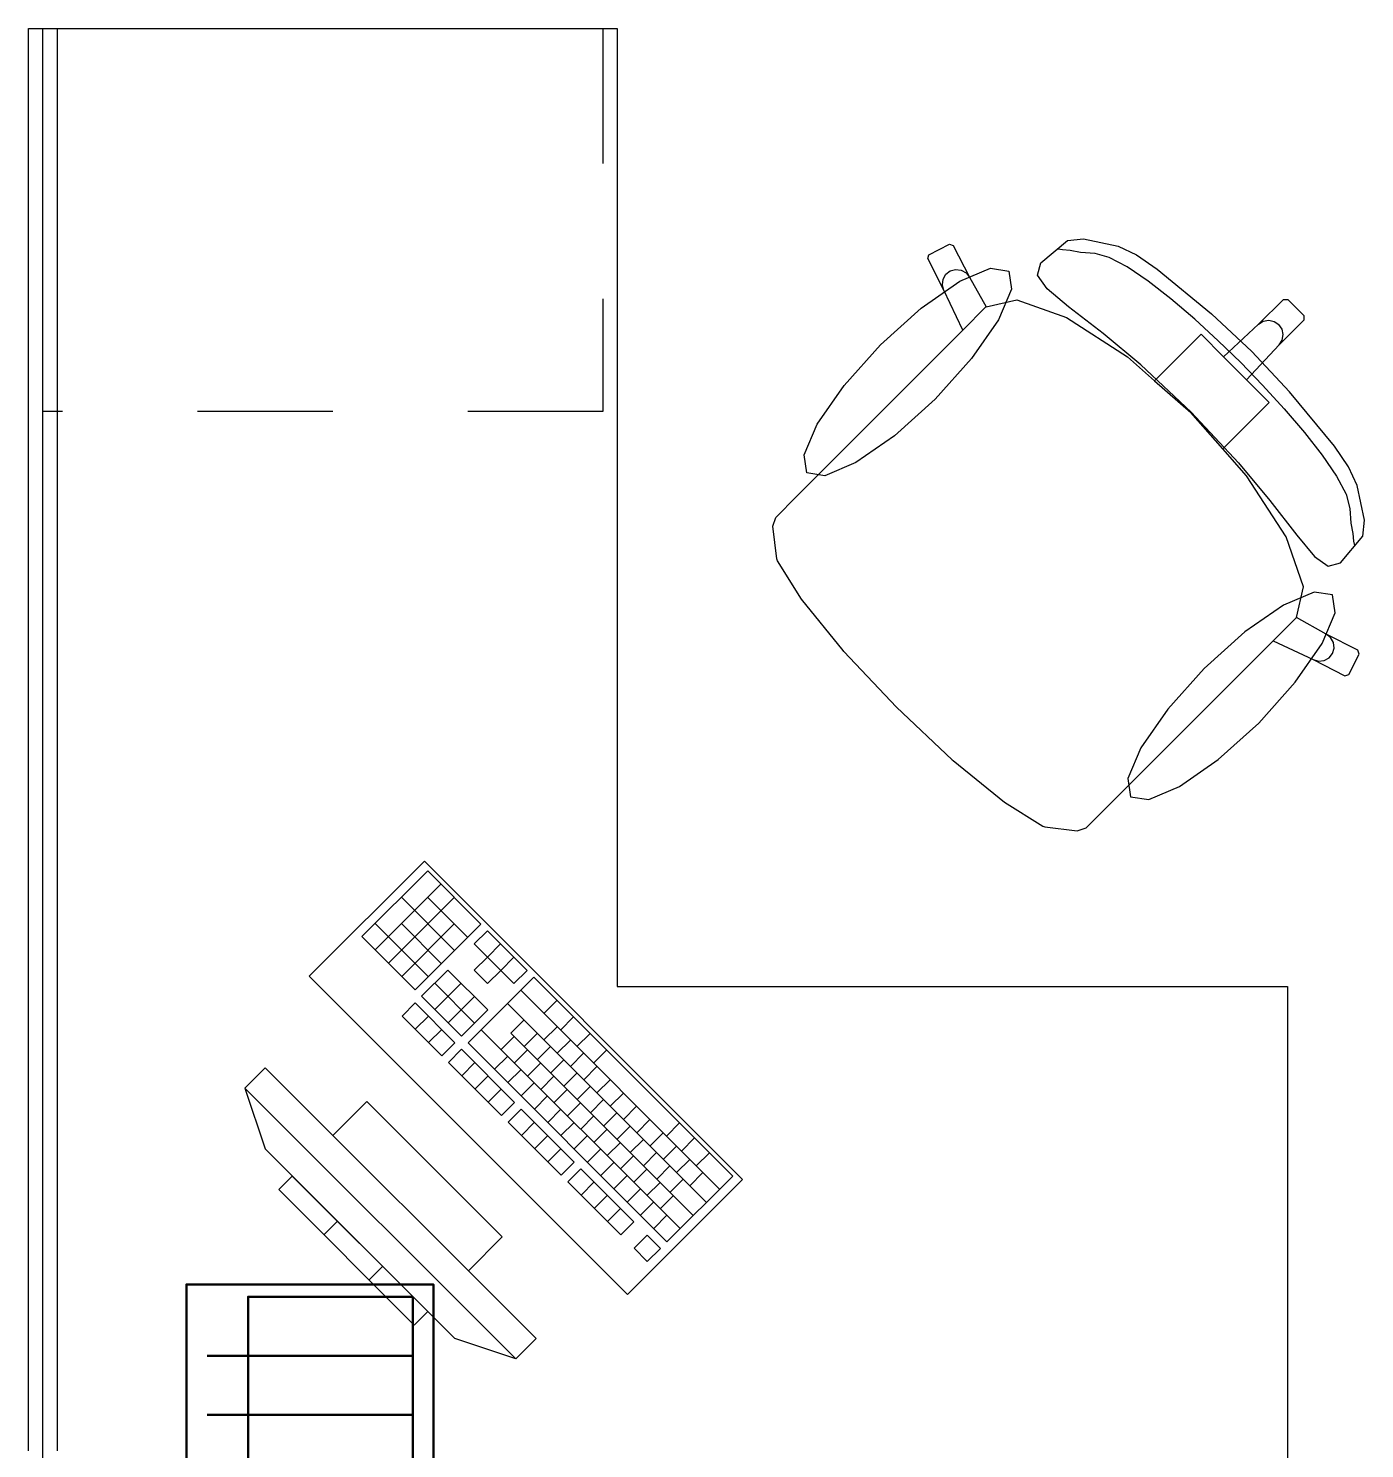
# Model space of a CAD drawing. Header units: inches. Extents: x -19 to 5698, y -728 to 92.
# Drawn here: x 292.155 to 293.55, y 14.325 to 15.807 of the extents above; entities that cross this region are included whole.
import ezdxf

# ---------------------------------------------------------------- set-up
doc = ezdxf.new("R2010")
doc.units = ezdxf.units.IN
doc.header["$MEASUREMENT"] = 0
doc.linetypes.add('HIDDEN', pattern=[0.375, 0.25, -0.125])
doc.linetypes.add('Rayas', pattern=[0.282222, 0.141111, -0.141111])
doc.layers.get('0').update_dxf_attribs({"color": 61})
doc.layers.add('00 conduct tomacorr', color=120, linetype='HIDDEN', lineweight=30)
doc.layers.add('Interior - Mobiliario', color=7, linetype='Continuous')

# ---------------------------------------------------------------- blocks, each defined once
blk = doc.blocks.new('CAJA POP UP 6 MODULOS')
at = {"layer": '00 conduct tomacorr', "linetype": 'Continuous'}
for p, q in [((-0.095, -0.165), (-0.095, -0.0151)), ((-0.052, -0.165), (-0.052, -0.0151)), ((0.052, -0.165), (0.052, -0.0151)), ((0.095, -0.165), (0.095, -0.0151)), ((0, -0.165), (0, -0.18))]:
    blk.add_line(p, q, dxfattribs=at)
for points in [[(-0.147, 0), (0.147, 0), (0.147, -0.18), (-0.147, -0.18)], [(0, 0), (0.147, 0), (0.147, -0.18), (0, -0.18)]]:
    blk.add_lwpolyline(points, close=True, dxfattribs=at)
for points in [[(-0.138, -0.045), (-0.009, -0.045), (-0.009, -0.165), (-0.138, -0.165), (-0.138, -0.045)], [(0.009, -0.045), (0.138, -0.045), (0.138, -0.165), (0.009, -0.165), (0.009, -0.045)]]:
    blk.add_lwpolyline(points, dxfattribs=at)
at = {"color": 1, "insert": (-0.1807, -0.168), "char_height": 0.05, "attachment_point": 1, "rotation": 180}
blk.add_mtext_dynamic_manual_height_columns('{\\fVerdana|b0|i0|c0|p34;2T}', width=0.000481, gutter_width=0.1561, heights=[0], dxfattribs=at)

msp = doc.modelspace()

# ---------------------------------------------------------------- linework, layer by layer
at = {"layer": 'Interior - Mobiliario', "color": 175, "linetype": 'Continuous', "lineweight": 13}
for p, q in [((292.1546, 15.8073), (292.1846, 15.8073)), ((292.1546, 14.3223), (292.1546, 15.8073)), ((292.1846, 15.8073), (292.1846, 14.3223)), ((293.0951, 15.5711), (293.1164, 15.582)), ((293.1164, 15.582), (293.1205, 15.5806)), ((293.2118, 15.5626), (293.2397, 15.5858)), ((293.2397, 15.5858), (293.2565, 15.5877)), ((293.2565, 15.5877), (293.2926, 15.5799)), ((293.0938, 15.5671), (293.0951, 15.5711)), ((293.1107, 15.534), (293.0938, 15.5671)), ((293.1205, 15.5806), (293.1375, 15.5475)), ((293.2344, 15.5762), (293.2299, 15.577)), ((293.2425, 15.5754), (293.2344, 15.5762)), ((293.2532, 15.5733), (293.2425, 15.5754)), ((293.2686, 15.5722), (293.2532, 15.5733)), ((293.2834, 15.5683), (293.2686, 15.5722)), ((293.3022, 15.5583), (293.2834, 15.5683)), ((293.2926, 15.5799), (293.3118, 15.5709)), ((293.3118, 15.5709), (293.3335, 15.556)), ((293.1126, 15.5506), (293.1172, 15.5542)), ((293.1172, 15.5542), (293.1229, 15.5557)), ((293.1229, 15.5557), (293.1287, 15.555)), ((293.1287, 15.555), (293.1338, 15.5521)), ((293.1338, 15.5521), (293.1375, 15.5475)), ((293.2084, 15.5497), (293.2118, 15.5626)), ((293.324, 15.5435), (293.3022, 15.5583)), ((293.3335, 15.556), (293.3902, 15.5092)), ((293.1091, 15.5396), (293.1098, 15.5455)), ((293.1107, 15.534), (293.1091, 15.5396)), ((293.1098, 15.5455), (293.1126, 15.5506)), ((293.1375, 15.5475), (293.1548, 15.5165)), ((293.2185, 15.5354), (293.2084, 15.5497)), ((293.3478, 15.5249), (293.324, 15.5435)), ((293.1303, 15.4922), (293.1107, 15.534)), ((293.1548, 15.5165), (293.1867, 15.524)), ((293.1867, 15.524), (293.2387, 15.5056)), ((293.2407, 15.5167), (293.2185, 15.5354)), ((293.3726, 15.5037), (293.3478, 15.5249)), ((293.4393, 15.4984), (293.4654, 15.5244)), ((293.4654, 15.5244), (293.4697, 15.5244)), ((293.4697, 15.5244), (293.4782, 15.5159)), ((293.1545, 15.5165), (293.1303, 15.4922)), ((293.1545, 15.5165), (293.1548, 15.5165)), ((293.2769, 15.4888), (293.2407, 15.5167)), ((293.3902, 15.5092), (293.4324, 15.4701)), ((293.4868, 15.5074), (293.4782, 15.5159)), ((293.4868, 15.5031), (293.4868, 15.5074)), ((292.9825, 15.3444), (293.1303, 15.4922)), ((293.2387, 15.5056), (293.3025, 15.4643)), ((293.3972, 15.4812), (293.3726, 15.5037)), ((293.4028, 15.4644), (293.4393, 15.4984)), ((293.4393, 15.4984), (293.4442, 15.5016)), ((293.4442, 15.5016), (293.4499, 15.5027)), ((293.4499, 15.5027), (293.4557, 15.5015)), ((293.4557, 15.5015), (293.4606, 15.4983)), ((293.4639, 15.4934), (293.4606, 15.4983)), ((293.4607, 15.477), (293.4868, 15.5031)), ((293.465, 15.4876), (293.4639, 15.4934)), ((293.3162, 15.4561), (293.2769, 15.4888)), ((293.358, 15.4669), (293.3792, 15.488)), ((293.3792, 15.488), (293.4028, 15.4644)), ((293.4207, 15.4584), (293.3972, 15.4812)), ((293.4607, 15.477), (293.4639, 15.4819)), ((293.4639, 15.4819), (293.465, 15.4876)), ((293.3025, 15.4643), (293.3307, 15.4395)), ((293.3307, 15.4395), (293.358, 15.4669)), ((293.4028, 15.4644), (293.4148, 15.4524)), ((293.4267, 15.4405), (293.4607, 15.477)), ((293.4715, 15.4279), (293.4324, 15.4701)), ((293.369, 15.4066), (293.3162, 15.4561)), ((293.4267, 15.4405), (293.4148, 15.4524)), ((293.4207, 15.4584), (293.4435, 15.4349)), ((293.3307, 15.4395), (293.3685, 15.4062)), ((293.4503, 15.4169), (293.4267, 15.4405)), ((293.4435, 15.4349), (293.4661, 15.4103)), ((293.5184, 15.3712), (293.4715, 15.4279)), ((293.4018, 15.3683), (293.3685, 15.4062)), ((293.369, 15.4066), (293.4184, 15.3539)), ((293.4292, 15.3957), (293.4503, 15.4169)), ((293.4661, 15.4103), (293.4872, 15.3855)), ((293.4018, 15.3683), (293.4292, 15.3957)), ((293.4872, 15.3855), (293.5058, 15.3617)), ((293.4266, 15.3402), (293.4018, 15.3683)), ((293.5058, 15.3617), (293.5206, 15.3399)), ((293.5333, 15.3495), (293.5184, 15.3712)), ((292.957, 15.3189), (292.9825, 15.3444)), ((293.4184, 15.3539), (293.4512, 15.3146)), ((293.5422, 15.3303), (293.5333, 15.3495)), ((293.468, 15.2764), (293.4266, 15.3402)), ((293.5206, 15.3399), (293.5306, 15.321)), ((293.55, 15.2941), (293.5422, 15.3303)), ((292.935, 15.2969), (292.957, 15.3189)), ((293.4512, 15.3146), (293.4791, 15.2784)), ((293.5306, 15.321), (293.5345, 15.3063)), ((293.5345, 15.3063), (293.5357, 15.2909)), ((292.9321, 15.2876), (292.935, 15.2969)), ((292.9361, 15.2537), (292.9321, 15.2876)), ((293.5357, 15.2909), (293.5377, 15.2801)), ((293.5481, 15.2774), (293.55, 15.2941)), ((293.4863, 15.2244), (293.468, 15.2764)), ((293.4791, 15.2784), (293.4977, 15.2561)), ((293.5249, 15.2495), (293.5481, 15.2774)), ((293.5377, 15.2801), (293.5385, 15.2721)), ((293.5385, 15.2721), (293.5393, 15.2676)), ((293.4977, 15.2561), (293.512, 15.2461)), ((292.937, 15.2516), (292.9361, 15.2537)), ((292.9619, 15.2115), (292.937, 15.2516)), ((293.512, 15.2461), (293.5249, 15.2495)), ((293.0055, 15.1579), (292.9619, 15.2115)), ((293.4788, 15.1924), (293.4863, 15.2244)), ((293.4788, 15.1922), (293.4546, 15.168)), ((293.4788, 15.1922), (293.4788, 15.1924)), ((293.5098, 15.1751), (293.4788, 15.1924)), ((293.3067, 15.0201), (293.4546, 15.168)), ((293.4546, 15.168), (293.4963, 15.1484)), ((293.5145, 15.1715), (293.5098, 15.1751)), ((293.5429, 15.1581), (293.5098, 15.1751)), ((293.5174, 15.1663), (293.5145, 15.1715)), ((293.5181, 15.1605), (293.5174, 15.1663)), ((293.0062, 15.157), (293.0055, 15.1579)), ((293.061, 15.0987), (293.0062, 15.157)), ((293.5129, 15.1503), (293.5165, 15.1549)), ((293.5165, 15.1549), (293.5181, 15.1605)), ((293.5335, 15.1327), (293.5443, 15.1541)), ((293.5443, 15.1541), (293.5429, 15.1581)), ((293.4963, 15.1484), (293.502, 15.1468)), ((293.4963, 15.1484), (293.5294, 15.1314)), ((293.502, 15.1468), (293.5078, 15.1475)), ((293.5078, 15.1475), (293.5129, 15.1503)), ((293.5294, 15.1314), (293.5335, 15.1327)), ((293.061, 15.0987), (293.1194, 15.0439)), ((293.1194, 15.0439), (293.1202, 15.0432)), ((293.1202, 15.0432), (293.1739, 14.9996)), ((293.2812, 14.9946), (293.3067, 15.0201)), ((293.1739, 14.9996), (293.2139, 14.9747)), ((293.2592, 14.9727), (293.2812, 14.9946)), ((293.2139, 14.9747), (293.216, 14.9738)), ((293.216, 14.9738), (293.25, 14.9698)), ((293.25, 14.9698), (293.2592, 14.9727)), ((292.5716, 14.9278), (292.503, 14.8592)), ((292.627, 14.8724), (292.5716, 14.9278)), ((292.5854, 14.9139), (292.5169, 14.8453)), ((292.5993, 14.9001), (292.5307, 14.8315)), ((292.5996, 14.8449), (292.5442, 14.9003)), ((292.6133, 14.8587), (292.5717, 14.9002)), ((292.5721, 14.8175), (292.5167, 14.8729)), ((292.5858, 14.8312), (292.5443, 14.8728)), ((292.5994, 14.8725), (292.5446, 14.8176)), ((292.5584, 14.8038), (292.627, 14.8724)), ((292.503, 14.8592), (292.5584, 14.8038)), ((292.6339, 14.8654), (292.6202, 14.8517)), ((292.6755, 14.8239), (292.6339, 14.8654)), ((292.6202, 14.8517), (292.634, 14.8379)), ((292.6478, 14.8516), (292.634, 14.8379)), ((292.634, 14.8379), (292.6203, 14.8242)), ((292.6479, 14.824), (292.634, 14.8379)), ((292.6616, 14.8377), (292.6479, 14.824)), ((292.5928, 14.8243), (292.5653, 14.7969)), ((292.6206, 14.769), (292.5791, 14.8106)), ((292.6066, 14.8105), (292.5792, 14.783)), ((292.6343, 14.7828), (292.5928, 14.8243)), ((292.6824, 14.817), (292.6138, 14.7484)), ((292.6203, 14.8242), (292.6342, 14.8103)), ((292.6342, 14.8103), (292.6479, 14.824)), ((292.6479, 14.824), (292.6617, 14.8102)), ((292.6617, 14.8102), (292.6755, 14.8239)), ((292.8901, 14.6093), (292.6824, 14.817)), ((292.5653, 14.7969), (292.6069, 14.7553)), ((292.6205, 14.7966), (292.593, 14.7692)), ((292.8764, 14.5956), (292.6687, 14.8033)), ((292.5585, 14.79), (292.5448, 14.7763)), ((292.6, 14.7485), (292.5585, 14.79)), ((292.6069, 14.7553), (292.6343, 14.7828)), ((292.8627, 14.5818), (292.6549, 14.7895)), ((292.7066, 14.7927), (292.6929, 14.779)), ((292.5448, 14.7763), (292.5863, 14.7348)), ((292.5723, 14.7762), (292.5586, 14.7625)), ((292.6723, 14.7722), (292.6585, 14.7585)), ((292.7239, 14.7754), (292.7102, 14.7617)), ((292.5862, 14.7623), (292.5725, 14.7486)), ((292.8352, 14.5544), (292.6275, 14.7621)), ((292.662, 14.7551), (292.6483, 14.7414)), ((292.8489, 14.5681), (292.6585, 14.7585)), ((292.6861, 14.7584), (292.6724, 14.7447)), ((292.7067, 14.7652), (292.693, 14.7515)), ((292.7206, 14.7513), (292.7069, 14.7376)), ((292.7412, 14.7581), (292.7275, 14.7444)), ((292.5863, 14.7348), (292.6, 14.7485)), ((292.6069, 14.7416), (292.5932, 14.7278)), ((292.6623, 14.6862), (292.6069, 14.7416)), ((292.6138, 14.7484), (292.8215, 14.5407)), ((292.6759, 14.7412), (292.6621, 14.7275)), ((292.7, 14.7445), (292.6862, 14.7308)), ((292.7344, 14.7375), (292.7207, 14.7238)), ((292.7585, 14.7408), (292.7448, 14.7271)), ((292.4019, 14.7224), (292.3807, 14.7012)), ((292.6848, 14.4396), (292.4019, 14.7224)), ((292.5932, 14.7278), (292.6486, 14.6724)), ((292.6208, 14.7277), (292.6071, 14.714)), ((292.6552, 14.7344), (292.6415, 14.7207)), ((292.6897, 14.7274), (292.676, 14.7137)), ((292.7138, 14.7307), (292.7001, 14.717)), ((292.7483, 14.7236), (292.7346, 14.7099)), ((292.6346, 14.7139), (292.6209, 14.7001)), ((292.6691, 14.7206), (292.6553, 14.7069)), ((292.6829, 14.7067), (292.6692, 14.693)), ((292.7035, 14.7135), (292.6898, 14.6998)), ((292.7276, 14.7169), (292.7139, 14.7031)), ((292.7621, 14.7098), (292.7484, 14.6961)), ((292.3807, 14.7012), (292.6636, 14.4184)), ((292.3807, 14.7012), (292.4019, 14.6376)), ((292.6485, 14.7), (292.6348, 14.6863)), ((292.6968, 14.6929), (292.683, 14.6792)), ((292.7174, 14.6997), (292.7037, 14.686)), ((292.7415, 14.703), (292.7278, 14.6893)), ((292.776, 14.6959), (292.7623, 14.6822)), ((292.508, 14.6871), (292.4726, 14.6517)), ((292.6494, 14.5457), (292.508, 14.6871)), ((292.6486, 14.6724), (292.6623, 14.6862)), ((292.6693, 14.6792), (292.6555, 14.6655)), ((292.7247, 14.6238), (292.6693, 14.6792)), ((292.7106, 14.679), (292.6969, 14.6653)), ((292.7312, 14.6858), (292.7175, 14.6721)), ((292.7553, 14.6892), (292.7416, 14.6754)), ((292.7898, 14.6821), (292.7761, 14.6684)), ((292.6555, 14.6655), (292.7109, 14.6101)), ((292.6831, 14.6654), (292.6694, 14.6517)), ((292.7245, 14.6652), (292.7107, 14.6515)), ((292.7451, 14.672), (292.7314, 14.6583)), ((292.7692, 14.6753), (292.7555, 14.6616)), ((292.8037, 14.6683), (292.79, 14.6545)), ((292.8347, 14.6647), (292.821, 14.6509)), ((292.4726, 14.6517), (292.6141, 14.5103)), ((292.697, 14.6515), (292.6832, 14.6378)), ((292.7383, 14.6513), (292.7246, 14.6376)), ((292.7589, 14.6581), (292.7452, 14.6444)), ((292.783, 14.6615), (292.7693, 14.6477)), ((292.7969, 14.6476), (292.7832, 14.6339)), ((292.8175, 14.6544), (292.8038, 14.6407)), ((292.8503, 14.6491), (292.8366, 14.6354)), ((292.5999, 14.4396), (292.4019, 14.6376)), ((292.7108, 14.6377), (292.6971, 14.624)), ((292.7521, 14.6375), (292.7384, 14.6238)), ((292.7728, 14.6443), (292.7591, 14.6306)), ((292.8107, 14.6338), (292.797, 14.6201)), ((292.8314, 14.6406), (292.8177, 14.6268)), ((292.8659, 14.6335), (292.8521, 14.6198)), ((292.7109, 14.6101), (292.7247, 14.6238)), ((292.766, 14.6236), (292.7523, 14.6099)), ((292.7866, 14.6304), (292.7729, 14.6167)), ((292.8246, 14.6199), (292.8109, 14.6062)), ((292.8452, 14.6267), (292.8315, 14.613)), ((292.4302, 14.6093), (292.4161, 14.5952)), ((292.5716, 14.4679), (292.4302, 14.6093)), ((292.7316, 14.6169), (292.7179, 14.6032)), ((292.7179, 14.6032), (292.7733, 14.5478)), ((292.787, 14.5615), (292.7316, 14.6169)), ((292.7454, 14.6031), (292.7317, 14.5894)), ((292.7798, 14.6098), (292.7661, 14.5961)), ((292.8005, 14.6166), (292.7868, 14.6029)), ((292.8143, 14.6027), (292.8006, 14.589)), ((292.8215, 14.5407), (292.8901, 14.6093)), ((292.8384, 14.6061), (292.8247, 14.5924)), ((292.8591, 14.6129), (292.8454, 14.5991)), ((292.4161, 14.5952), (292.5575, 14.4537)), ((292.7593, 14.5892), (292.7456, 14.5755)), ((292.7937, 14.596), (292.78, 14.5822)), ((292.8282, 14.5889), (292.8145, 14.5752)), ((292.7731, 14.5754), (292.7594, 14.5617)), ((292.8075, 14.5821), (292.7938, 14.5684)), ((292.4774, 14.5622), (292.4632, 14.548)), ((292.7733, 14.5478), (292.787, 14.5615)), ((292.8214, 14.5683), (292.8077, 14.5545)), ((292.6141, 14.5103), (292.6494, 14.5457)), ((292.8008, 14.5477), (292.7871, 14.534)), ((292.8147, 14.5338), (292.8008, 14.5477)), ((292.7871, 14.534), (292.8009, 14.5201)), ((292.8009, 14.5201), (292.8147, 14.5338)), ((292.5245, 14.515), (292.5104, 14.5009)), ((292.5575, 14.4537), (292.5716, 14.4679)), ((292.6636, 14.4184), (292.5999, 14.4396)), ((292.6636, 14.4184), (292.6848, 14.4396))]:
    msp.add_line(p, q, dxfattribs=at)
at = {"layer": 'Interior - Mobiliario', "color": 175, "linetype": 'Rayas', "lineweight": 13}
for p, q in [((292.7546, 15.8073), (292.7546, 15.4073)), ((292.7546, 15.4073), (292.1696, 15.4073))]:
    msp.add_line(p, q, dxfattribs=at)
at = {"layer": 'Interior - Mobiliario', "color": 175, "linetype": 'Continuous', "lineweight": 13, "flags": 128}
for points in [[(292.1696, 14.3073), (292.1696, 15.8073), (292.7696, 15.8073), (292.7696, 14.8073), (293.4696, 14.8073), (293.4696, 14.3073)], [(293.0445, 15.4771), (293.087, 15.5153), (293.1274, 15.5433), (293.1595, 15.5569), (293.1784, 15.554), (293.1812, 15.5351), (293.1676, 15.5031), (293.1396, 15.4627), (293.1015, 15.4202), (293.059, 15.3821), (293.0186, 15.354), (292.9865, 15.3404), (292.9676, 15.3433), (292.9648, 15.3622), (292.9784, 15.3943), (293.0064, 15.4347)], [(293.4395, 15.0822), (293.4776, 15.1247), (293.5056, 15.1651), (293.5192, 15.1971), (293.5164, 15.216), (293.4975, 15.2189), (293.4654, 15.2053), (293.425, 15.1773), (293.3825, 15.1391), (293.3444, 15.0966), (293.3164, 15.0563), (293.3028, 15.0242), (293.3056, 15.0053), (293.3246, 15.0024), (293.3566, 15.016), (293.397, 15.0441)], [(292.7802, 14.4856), (292.9004, 14.6058), (292.5681, 14.9381), (292.4479, 14.8179)]]:
    msp.add_lwpolyline(points, close=True, dxfattribs=at)

# ---------------------------------------------------------------- block references
at = {"layer": '00 conduct tomacorr', "xscale": 1.432830642179531, "yscale": 1.432830642179531, "zscale": 1.432830642179531, "rotation": 89.99999999999997}
msp.add_blockref('CAJA POP UP 6 MODULOS', (292.3196, 14.2856, -0.0007), dxfattribs=at)

doc.saveas('drawing.dxf')
